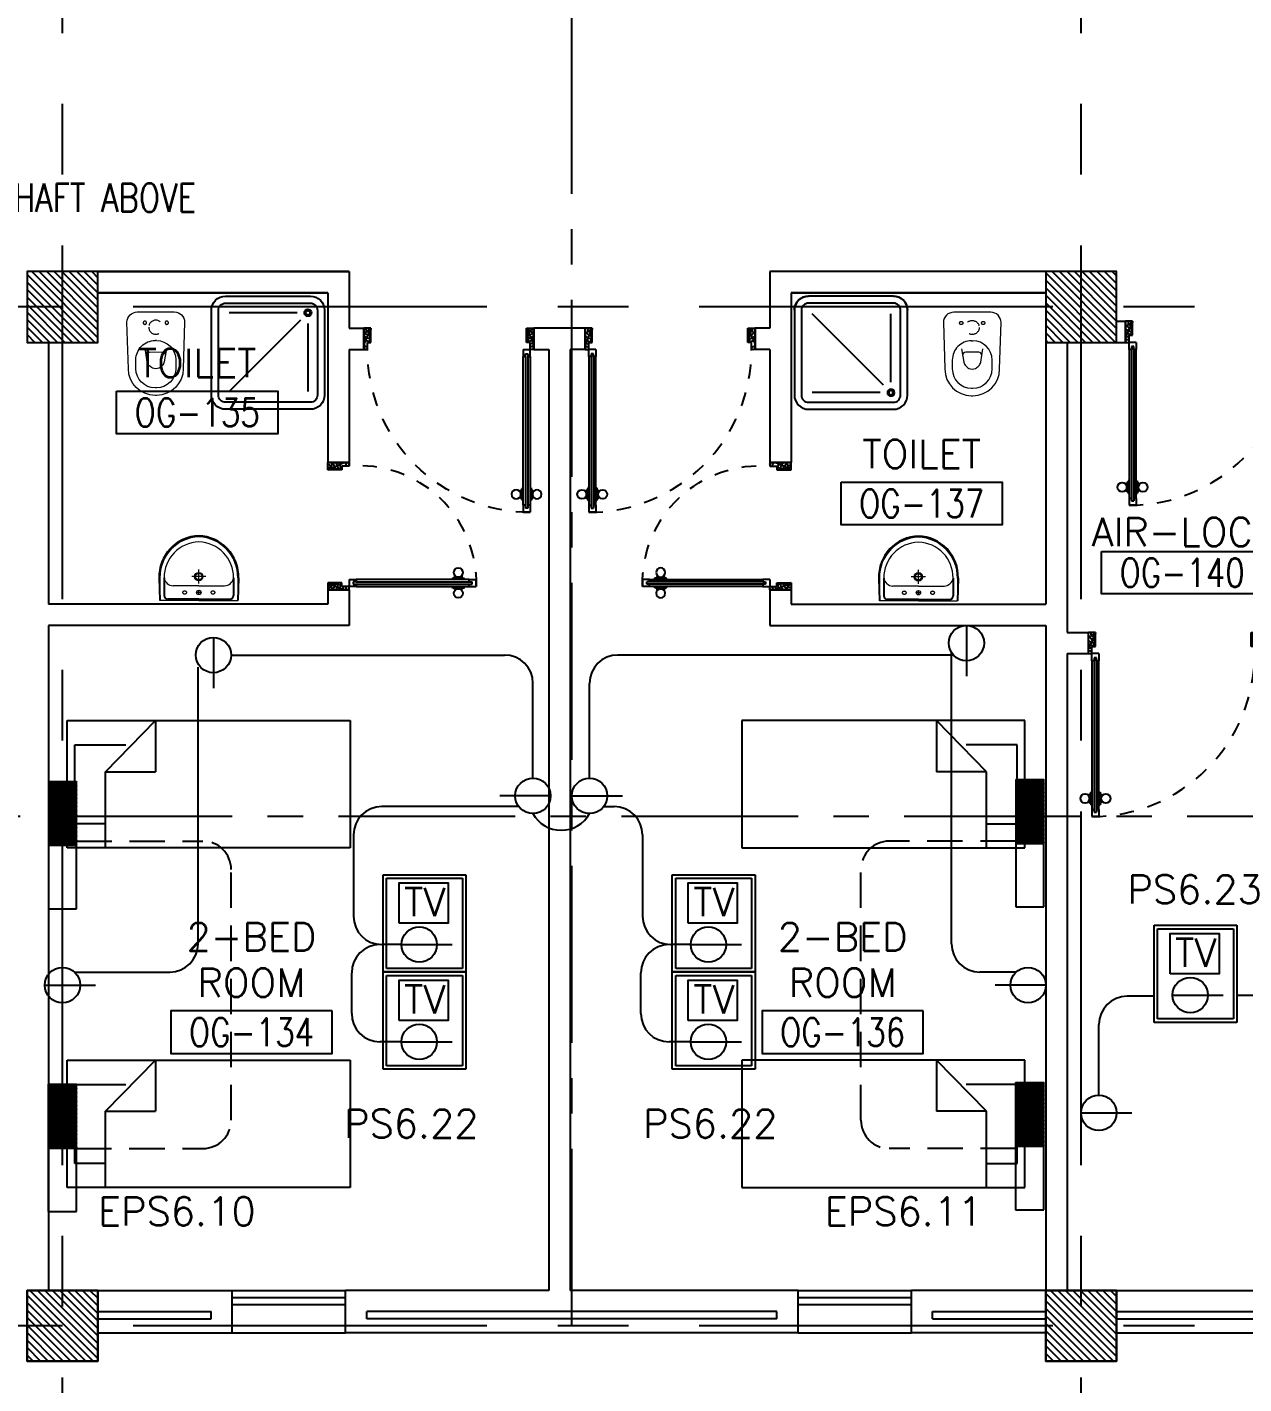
# Model space of a CAD drawing. Extents: x 0 to 93, y -1.5 to 78.
# Drawn here: x 57.02 to 65.62, y 4.99 to 14.58 of the extents above; entities that cross this region are included whole.
import ezdxf
from ezdxf.enums import TextEntityAlignment as Align

# ---------------------------------------------------------------- set-up
doc = ezdxf.new("R2010")
doc.units = 0
doc.header["$MEASUREMENT"] = 0
doc.header["$PDMODE"] = 34
for name, pattern in [('CENTER', [2, 1.25, -0.25, 0.25, -0.25]), ('CENTERX2', [4, 2.5, -0.5, 0.5, -0.5]), ('DASHED', [0.75, 0.5, -0.25]), ('HIDDEN', [0.375, 0.25, -0.125]), ('HIDDEN2', [0.1875, 0.125, -0.0625])]:
    doc.linetypes.add(name, pattern=pattern)
doc.layers.get('0').update_dxf_attribs({"color": 11, "linetype": 'CONTINUOUS'})
doc.layers.get('DEFPOINTS').update_dxf_attribs({"color": 11, "linetype": 'CONTINUOUS'})
for name, color, linetype in [('AX-DIM', 11, 'CONTINUOUS'), ('AXES', 11, 'CENTERX2'), ('AXES1', 11, 'CENTER'), ('COL', 11, 'CONTINUOUS'), ('DOOR', 11, 'CONTINUOUS'), ('E-CLINE', 4, 'CONTINUOUS'), ('E-HLINE', 4, 'HIDDEN'), ('E-SOCKETS', 4, 'CONTINUOUS'), ('E-TEXT', 4, 'CONTINUOUS'), ('FIX', 11, 'CONTINUOUS'), ('FUR', 11, 'CONTINUOUS'), ('HAT', 11, 'CONTINUOUS'), ('INSUL', 11, 'CONTINUOUS'), ('RM-BOX', 11, 'CONTINUOUS'), ('RM-NAME', 11, 'CONTINUOUS'), ('RM-NO', 11, 'CONTINUOUS'), ('SHAFT', 11, 'CONTINUOUS'), ('WALL', 11, 'CONTINUOUS'), ('WIN', 11, 'CONTINUOUS')]:
    doc.layers.add(name, color=color, linetype=linetype)
doc.styles.add('ROMANS', font='ROMANS.shx', dxfattribs={"width": 0.6})
doc.dimstyles.new('DIM-OUT', dxfattribs={"dimscale": 0, "dimtxt": 0.24, "dimasz": 0.08, "dimexe": 0.02, "dimexo": 0.02, "dimgap": 0.05, "dimtad": 1, "dimdec": 0, "dimlfac": 1000, "dimzin": 0, "dimdsep": 46, "dimtxsty": 'ROMANS', "dimblk1": 'ARCHTICK', "dimblk2": 'ARCHTICK', "dimsah": 1, "dimcen": 0.01, "dimdle": 0.08, "dimclrd": 7, "dimclre": 7, "dimclrt": 2, "dimadec": 0, "dimazin": 0, "dimtp": 2, "dimtm": 2, "dimtfac": 0.114286, "dimtdec": 0, "dimtix": 1, "dimtmove": 2, "dimatfit": 3, "dimldrblk": 'ARCHTICK', "dimfxl": 0, "dimtolj": 1, "dimtzin": 0, "dimarcsym": 0})

# ---------------------------------------------------------------- blocks, each defined once
blk = doc.blocks.new('_ARCHTICK')
at = {"color": 0, "linetype": 'ByBlock', "const_width": 0.15}
blk.add_lwpolyline([(-0.5, -0.5), (0.5, 0.5)], dxfattribs=at)
blk = doc.blocks.new('*D193')
at = {"layer": 'AX-DIM', "color": 7, "lineweight": -2}
for p, q in [((91.5717, 5.23), (91.5717, -0.155)), ((90.8917, 5.15), (91.5917, 5.15)), ((48.9467, -0.075), (91.5917, -0.075))]:
    blk.add_line(p, q, dxfattribs=at)
at = {"layer": 'DEFPOINTS', "color": 0}
for p in [(90.8717, 5.15), (48.9267, -0.075), (91.5717, -0.075)]:
    blk.add_point(p, dxfattribs=at)
at = {"layer": 'AX-DIM', "color": 7, "lineweight": -2, "xscale": 0.08, "yscale": 0.08, "zscale": 0.08}
for p, rotation in [((91.5717, 5.15), 90), ((91.5717, -0.075), 270)]:
    blk.add_blockref('_ARCHTICK', p, dxfattribs=dict(at, rotation=rotation))
at = {"layer": 'AX-DIM', "color": 2, "insert": (91.4017, 2.5375), "char_height": 0.24, "attachment_point": 5, "rotation": 90, "style": 'ROMANS'}
blk.add_mtext('\\A1;5225', dxfattribs=at)
blk = doc.blocks.new('SHR1')
at = {"layer": 'FIX'}
for p, q in [((-195.7, 195.7), (-700, 700)), ((-142.7, 217.7), (-142.7, 700)), ((-217.7, 142.7), (-700, 142.7))]:
    blk.add_line(p, q, dxfattribs=at)
for points in [[(-825, 125), (-825, 725, -0.414214), (-725, 825), (-125, 825, -0.414214), (-25, 725), (-25, 125, -0.414214), (-125, 25), (-725, 25, -0.414214)], [(-775, 125), (-775, 725, -0.414214), (-725, 775), (-125, 775, -0.414214), (-75, 725), (-75, 125, -0.414214), (-125, 75), (-725, 75, -0.414214)]]:
    blk.add_lwpolyline(points, format="xyb", close=True, dxfattribs=at)
for radius in [25, 15]:
    blk.add_circle((-142.7, 142.7), radius, dxfattribs=at)
blk = doc.blocks.new('WC1')
at = {"layer": 'FIX', "lineweight": 20}
for p, q in [((-210, 203.8), (-538, 193.8)), ((-475, 140.8), (-538, 140.8)), ((-137, 0), (-137, 130.8)), ((-727, 4.8), (-727, -4.8)), ((-674, 4.8), (-674, -4.8)), ((-533.7, 24.2), (-539.5, 0)), ((-539.5, 0), (-533.7, -24.2)), ((-394.8, 75.7), (-490.4, 60.1)), ((-339, 4.8), (-339, -4.8)), ((-137, -130.8), (-137, 0)), ((-490.4, -60.1), (-394.8, -75.7)), ((-538, -140.8), (-475, -140.8)), ((-538, -193.8), (-210, -203.8)), ((-213.2, -203.8), (-210, -203.8))]:
    blk.add_line(p, q, dxfattribs=at)
at = {"layer": 'FIX', "linetype": 'Continuous', "lineweight": 20}
blk.add_line((-420.1, -47.3), (-420.4, 44.6), dxfattribs=at)
at = {"layer": 'FIX', "linetype": 'HIDDEN2', "lineweight": 20, "ltscale": 0.3}
blk.add_circle((-245, 0), 49.8, dxfattribs=at)
at = {"layer": 'FIX', "linetype": 'HIDDEN', "lineweight": 20, "ltscale": 0.05}
for centre in [(-213.2, 77.5), (-213.2, -77.5)]:
    blk.add_circle(centre, 11.6, dxfattribs=at)
at = {"layer": 'FIX', "lineweight": 20}
for centre, radius, start, end in [((-538, 4.8), 189, 90, 180), ((-210, 130.8), 73, 360, 90), ((-538, 4.8), 136, 90, 180), ((-475, 4.8), 136, 360, 90), ((-473, -6.9), 68.2, 128.92417, 152.84682), ((-464.4, -17.6), 82, 108.49595, 128.92417), ((-538, -4.8), 189, 180, 270), ((-538, -4.8), 136, 180, 270), ((-473, 6.9), 68.2, 207.15318, 231.07583), ((-464.4, 17.6), 82, 231.07583, 251.50405), ((-475, -4.8), 136, 270, 0), ((-210, -130.8), 73, 270, 0)]:
    blk.add_arc(centre, radius, start, end, dxfattribs=at)
at = {"layer": 'FIX', "linetype": 'Continuous', "lineweight": 20}
for centre, start, end in [((-442.7, 45.5), 357.66621, 91.61215), ((-442.4, -45.6), 268.38785, 2.33379)]:
    blk.add_arc(centre, 22.3, start, end, dxfattribs=at)
blk = doc.blocks.new('LAV1')
at = {"layer": 'FIX', "linetype": 'ByBlock', "ltscale": 0.3}
for p, q in [((-280, 210), (-275, 50)), ((-245, 210), (-245, 85)), ((245, 210), (245, 85)), ((280, 210), (275, 50)), ((0, 60), (-220.2, 60)), ((0, 60), (220.2, 60))]:
    blk.add_line(p, q, dxfattribs=at)
at = {"layer": 'FIX', "linetype": 'Continuous', "lineweight": 20}
for p, q in [((-275, 210), (-275, 50)), ((275, 210), (275, 50)), ((0, 155), (-181.4, 155)), ((0, 155), (181.4, 155)), ((0, 50), (-275, 50)), ((0, 50), (-252.5, 50)), ((0, 50), (275, 50)), ((0, 50), (252.5, 50))]:
    blk.add_line(p, q, dxfattribs=at)
at = {"layer": 'FIX', "linetype": 'DASHED', "lineweight": 20, "ltscale": 0.05}
for p, q in [((49.5, 220), (-50.5, 220)), ((-0.5, 170), (-0.5, 270)), ((-0.5, 170), (-0.5, 270))]:
    blk.add_line(p, q, dxfattribs=at)
at = {"layer": 'FIX', "lineweight": 20}
for p, q in [((15.6, 107.5), (-15.5, 107.5)), ((0, 92), (0, 123))]:
    blk.add_line(p, q, dxfattribs=at)
for centre, radius in [((-0.5, 220), 29.5), ((-0.5, 220), 22.5), ((0, 107.5), 15.5)]:
    blk.add_circle(centre, radius, dxfattribs=at)
at = {"layer": 'FIX', "linetype": 'HIDDEN', "lineweight": 20, "ltscale": 0.05}
for centre in [(-100, 107.5), (100, 107.5)]:
    blk.add_circle(centre, 12.4, dxfattribs=at)
at = {"layer": 'FIX', "linetype": 'ByBlock', "ltscale": 0.3}
for centre, radius, start, end in [((6.9, 220), 287, 91.37765, 182.00641), ((-6.9, 220), 287, 357.99359, 88.62235), ((-220.1, 84.9), 24.9, 179.70214, 269.94861), ((220.1, 84.9), 24.9, 270.05139, 0.29786)]:
    blk.add_arc(centre, radius, start, end, dxfattribs=at)
at = {"layer": 'FIX', "linetype": 'Continuous', "lineweight": 20}
for centre, radius, start, end in [((8.4, 216.7), 283.4, 91.6988, 181.35097), ((-8.4, 216.7), 283.4, 358.64903, 88.3012), ((7.6, 212.5), 252.7, 91.73281, 180.48842), ((-7.6, 212.5), 252.7, 359.51158, 88.26719), ((-179.2, 221.8), 66.9, 190.20056, 268.07863), ((179.2, 221.8), 66.9, 271.92137, 349.79944)]:
    blk.add_arc(centre, radius, start, end, dxfattribs=at)
blk = doc.blocks.new('RM1')
at = {"layer": 'RM-BOX'}
blk.add_lwpolyline([(569.9, -200), (-569.9, -200), (-569.9, -500), (569.9, -500)], close=True, dxfattribs=at)
at = {"layer": 'RM-NAME', "style": 'ROMANS'}
for tag, p in [('ROOMNAME1', (0, 323.8)), ('ROOMNAME2', (0, 0))]:
    blk.add_attdef(tag, text='', height=200, dxfattribs=at).set_placement(p, align=Align.MIDDLE)
at = {"layer": 'RM-NO', "style": 'ROMANS', "width": 0.8}
blk.add_attdef('ROOMNO', text='', height=200, dxfattribs=at).set_placement((0, -350), align=Align.MIDDLE)
blk = doc.blocks.new('DOOR100')
at = {"layer": 'DOOR', "color": 0, "linetype": 'ByBlock'}
for p, q in [((-76.1, 1251.1), (-76.1, 1301.1)), ((-76.1, 1301.1), (-26.1, 1301.1)), ((-26.1, 1301.1), (-76.1, 1301.1)), ((-59.1, 1251.1), (-76.1, 1251.1)), ((-59.1, 1251.1), (-59.1, 1271.1)), ((-43.1, 1271.1), (-59.1, 1271.1)), ((-43.1, 1251.1), (-43.1, 1271.1)), ((-26.1, 1251.1), (-43.1, 1251.1)), ((-26.1, 1251.1), (-26.1, 1301.1)), ((-92.3, 1206.1), (-92.3, 1141.3)), ((-83.3, 1206.1), (-92.3, 1206.1)), ((-83.3, 1128.7), (-83.3, 1218.7)), ((-76.1, 1218.7), (-83.3, 1218.7)), ((-83.3, 1206.1), (-83.3, 1141.3)), ((-26.1, 1218.7), (-18.9, 1218.7)), ((-18.9, 1128.7), (-18.9, 1218.7)), ((-18.9, 1206.1), (-18.9, 1141.3)), ((-18.9, 1206.1), (-9.9, 1206.1)), ((-9.9, 1206.1), (-9.9, 1141.3)), ((-83.3, 1141.3), (-92.3, 1141.3)), ((-76.1, 1128.7), (-83.3, 1128.7)), ((-26.1, 1128.7), (-18.9, 1128.7)), ((-18.9, 1141.3), (-9.9, 1141.3)), ((-76.1, 200), (-59.1, 200)), ((-76.1, 150), (-76.1, 200)), ((-59.1, 200), (-59.1, 180)), ((-43.1, 200), (-26.1, 200)), ((-43.1, 180), (-43.1, 200)), ((-26.1, 200), (-26.1, 150)), ((-1201.1, 0), (-1201.1, 150)), ((-1201.1, 150), (-1176.1, 150)), ((-1201.1, 150), (-1201.1, 0)), ((-1176.1, 150), (-1176.1, 100)), ((-1176.1, 100), (-1151.1, 100)), ((-1151.1, 100), (-1151.1, 0)), ((-76.1, 150), (-26.1, 150)), ((-59.1, 180), (-43.1, 180)), ((-51.1, 100), (-51.1, 0)), ((-26.1, 100), (-51.1, 100)), ((-1.1, 150), (-26.1, 150)), ((-26.1, 150), (-26.1, 100)), ((-1.1, 150), (-1.1, 0)), ((-1151.1, 0), (-1201.1, 0)), ((-51.1, 0), (-1.1, 0))]:
    blk.add_line(p, q, dxfattribs=at)
at = {"layer": 'DOOR', "linetype": 'ByBlock'}
for p, q in [((-76.1, 1251.1), (-76.1, 200)), ((-59.1, 200), (-59.1, 1251.1)), ((-43.1, 200), (-43.1, 1251.1)), ((-26.1, 200), (-26.1, 1251.1))]:
    blk.add_line(p, q, dxfattribs=at)
at = {"layer": 'DOOR', "color": 9, "linetype": 'ByBlock'}
for p, q in [((-1151.1, 0), (-1201.1, 113.7)), ((-1151.1, 0), (-1164.4, 100)), ((-51.1, 0), (-1.1, 113.7)), ((-51.1, 0), (-37.7, 100)), ((-1151.1, 0), (-1201.1, 40.1)), ((-51.1, 0), (-1.1, 40.1))]:
    blk.add_line(p, q, dxfattribs=at)
at = {"layer": 'DOOR', "color": 0, "linetype": 'ByBlock'}
for centre in [(-124.6, 1173.7), (22.5, 1173.7)]:
    blk.add_circle(centre, 32.4, dxfattribs=at)
at = {"layer": 'DOOR', "linetype": 'HIDDEN', "ltscale": 0.5}
blk.add_arc((-26.8, 151.9), 1149.2, 89.96096, 180.09315, dxfattribs=at)
at = {"layer": 'DOOR', "color": 9, "linetype": 'ByBlock'}
for centre, radius, start, end in [((-1151.1, 0), 154.4, 103.71423, 108.89471), ((-1151.1, 0), 134.4, 100.71998, 111.84015), ((-51.1, 0), 134.4, 68.15985, 79.28002), ((-51.1, 0), 114.4, 64.08384, 77.37743), ((-51.1, 0), 154.4, 71.10529, 76.28577), ((-1151.1, 0), 94.4, 90, 121.98181), ((-1151.1, 0), 74.4, 90, 132.22357), ((-1151.1, 0), 54.4, 90, 156.79262), ((-1151.1, 0), 34.4, 90, 180), ((-1151.1, 0), 14.4, 90, 180), ((-51.1, 0), 94.4, 58.01819, 90), ((-51.1, 0), 74.4, 47.77643, 90), ((-51.1, 0), 54.4, 23.20738, 90), ((-51.1, 0), 34.4, 0, 90), ((-51.1, 0), 14.4, 0, 90)]:
    blk.add_arc(centre, radius, start, end, dxfattribs=at)
blk = doc.blocks.new('DOOR90')
at = {"layer": 'DOOR', "linetype": 'ByBlock'}
for p, q in [((0, 0), (-150, 0)), ((-200, -25), (-1000, -25)), ((-200, -42), (-1000, -42)), ((-200, -58), (-1000, -58)), ((-1000, -75), (-200, -75))]:
    blk.add_line(p, q, dxfattribs=at)
at = {"layer": 'DOOR', "color": 0, "linetype": 'ByBlock'}
for p, q in [((-150, 0), (-150, -25)), ((-150, 0), (0, 0)), ((0, -50), (0, 0)), ((-1050, -25), (-1050, -75)), ((-1050, -75), (-1050, -25)), ((-1000, -25), (-1050, -25)), ((-1000, -75), (-1050, -75)), ((-1020, -42), (-1020, -58)), ((-1000, -42), (-1020, -42)), ((-1000, -58), (-1020, -58)), ((-1000, -25), (-1000, -42)), ((-1000, -58), (-1000, -75)), ((-967.6, -25), (-967.6, -17.8)), ((-877.6, -17.8), (-967.6, -17.8)), ((-967.6, -75), (-967.6, -82.2)), ((-877.6, -82.2), (-967.6, -82.2)), ((-955, -17.8), (-955, -8.8)), ((-955, -8.8), (-890.2, -8.8)), ((-955, -17.8), (-890.2, -17.8)), ((-955, -82.2), (-955, -91.2)), ((-955, -82.2), (-890.2, -82.2)), ((-955, -91.2), (-890.2, -91.2)), ((-890.2, -17.8), (-890.2, -8.8)), ((-890.2, -82.2), (-890.2, -91.2)), ((-877.6, -25), (-877.6, -17.8)), ((-877.6, -75), (-877.6, -82.2)), ((-200, -42), (-200, -25)), ((-200, -25), (-150, -25)), ((-180, -42), (-200, -42)), ((-200, -75), (-200, -58)), ((-200, -58), (-180, -58)), ((-150, -75), (-200, -75)), ((-180, -58), (-180, -42)), ((-150, -75), (-150, -25)), ((-150, -25), (-100, -25)), ((-100, -25), (-100, -50)), ((-100, -50), (0, -50)), ((-100, -850), (0, -850)), ((-100, -875), (-100, -850)), ((0, -850), (0, -900)), ((-150, -900), (-150, -875)), ((-150, -875), (-100, -875)), ((0, -900), (-150, -900)), ((-150, -900), (0, -900))]:
    blk.add_line(p, q, dxfattribs=at)
at = {"layer": 'DOOR', "color": 9, "linetype": 'ByBlock'}
for p, q in [((0, -50), (-113.7, 0)), ((0, -50), (-40.1, 0)), ((0, -50), (-100, -36.6)), ((0, -850), (-113.7, -900)), ((0, -850), (-100, -863.4)), ((0, -850), (-40.1, -900))]:
    blk.add_line(p, q, dxfattribs=at)
at = {"layer": 'DOOR', "color": 0, "linetype": 'ByBlock'}
for centre in [(-922.6, 23.5), (-922.6, -123.5)]:
    blk.add_circle(centre, 32.4, dxfattribs=at)
at = {"layer": 'DOOR', "color": 9, "linetype": 'ByBlock'}
for centre, radius, start, end in [((0, -50), 74.4, 137.77643, 180), ((0, -50), 54.4, 113.20738, 180), ((0, -50), 154.4, 161.10529, 166.28577), ((0, -50), 134.4, 158.15985, 169.28002), ((0, -50), 114.4, 154.08384, 167.37743), ((0, -50), 94.4, 148.01819, 180), ((0, -50), 34.4, 90, 180), ((0, -50), 14.4, 90, 180), ((0, -850), 94.4, 180, 211.98181), ((0, -850), 74.4, 180, 222.22357), ((0, -850), 54.4, 180, 246.79262), ((0, -850), 34.4, 180, 270), ((0, -850), 14.4, 180, 270), ((0, -850), 154.4, 193.71423, 198.89471), ((0, -850), 134.4, 190.71998, 201.84015)]:
    blk.add_arc(centre, radius, start, end, dxfattribs=at)
at = {"layer": 'DOOR', "linetype": 'HIDDEN', "ltscale": 0.5}
blk.add_arc((-222.2, -50), 828.2, 178.27012, 275.00304, dxfattribs=at)
blk = doc.blocks.new('AH20A')
at = {"layer": 'FUR'}
for p, q in [((0, 0.5), (0, -0.5)), ((1, 0.5), (0, 0.5)), ((0.1358, 0.5), (0.1358, -0.0987)), ((1, -0.5), (1, 0.5)), ((0.1358, 0.3112), (0.0277, 0.3112)), ((0.0277, 0.3112), (0.0277, -0.3087)), ((0.1358, -0.0987), (0.3125, -0.5)), ((0.1358, -0.0987), (0.3125, -0.0987)), ((0.3125, -0.5), (0.3125, -0.0987)), ((0.0277, -0.3087), (0.2076, -0.3087)), ((0, -0.5), (1, -0.5))]:
    blk.add_line(p, q, dxfattribs=at)
blk = doc.blocks.new('*X89')
at = {"color": 0}
for p, q in [((227928.6, 169910.4), (228407.8, 170389.7)), ((227928.6, 169963.5), (228354.8, 170389.7)), ((227928.6, 170016.5), (228301.8, 170389.7)), ((227928.6, 170069.5), (228248.7, 170389.7)), ((227928.6, 170122.6), (228195.7, 170389.7)), ((227928.6, 170175.6), (228142.7, 170389.7)), ((227928.6, 170228.6), (228089.6, 170389.7)), ((227928.6, 170281.7), (228036.6, 170389.7)), ((227928.6, 170334.7), (227983.6, 170389.7)), ((227960.9, 169889.7), (228428.6, 170357.4)), ((228013.9, 169889.7), (228428.6, 170304.4)), ((228066.9, 169889.7), (228428.6, 170251.3)), ((228120, 169889.7), (228428.6, 170198.3)), ((228173, 169889.7), (228428.6, 170145.3)), ((228226, 169889.7), (228428.6, 170092.2)), ((228279.1, 169889.7), (228428.6, 170039.2)), ((228332.1, 169889.7), (228428.6, 169986.2)), ((228385.1, 169889.7), (228428.6, 169933.1))]:
    blk.add_line(p, q, dxfattribs=at)
blk = doc.blocks.new('COL50')
at = {"layer": 'COL'}
blk.add_lwpolyline([(-250, 250), (-250, -250), (250, -250), (250, 250)], close=True, dxfattribs=at)
blk = doc.blocks.new('*X90')
at = {"color": 0}
for p, q in [((235128.6, 169898), (235620.3, 170389.7)), ((235128.6, 169951), (235567.3, 170389.7)), ((235128.6, 170004), (235514.3, 170389.7)), ((235128.6, 170057.1), (235461.2, 170389.7)), ((235128.6, 170110.1), (235408.2, 170389.7)), ((235128.6, 170163.1), (235355.2, 170389.7)), ((235128.6, 170216.2), (235302.1, 170389.7)), ((235128.6, 170269.2), (235249.1, 170389.7)), ((235128.6, 170322.2), (235196.1, 170389.7)), ((235128.6, 170375.3), (235143, 170389.7)), ((235173.4, 169889.7), (235628.6, 170344.9)), ((235226.4, 169889.7), (235628.6, 170291.9)), ((235279.4, 169889.7), (235628.6, 170238.9)), ((235332.5, 169889.7), (235628.6, 170185.8)), ((235385.5, 169889.7), (235628.6, 170132.8)), ((235438.5, 169889.7), (235628.6, 170079.8)), ((235491.6, 169889.7), (235628.6, 170026.7)), ((235544.6, 169889.7), (235628.6, 169973.7)), ((235597.6, 169889.7), (235628.6, 169920.7))]:
    blk.add_line(p, q, dxfattribs=at)
blk = doc.blocks.new('*X87')
at = {"color": 0}
for p, q in [((235128.6, 177110.4), (235607.8, 177589.7)), ((235128.6, 177163.5), (235554.8, 177589.7)), ((235128.6, 177216.5), (235501.8, 177589.7)), ((235128.6, 177269.5), (235448.7, 177589.7)), ((235128.6, 177322.6), (235395.7, 177589.7)), ((235128.6, 177375.6), (235342.7, 177589.7)), ((235128.6, 177428.6), (235289.6, 177589.7)), ((235128.6, 177481.7), (235236.6, 177589.7)), ((235128.6, 177534.7), (235183.6, 177589.7)), ((235160.9, 177089.7), (235628.6, 177557.4)), ((235213.9, 177089.7), (235628.6, 177504.4)), ((235266.9, 177089.7), (235628.6, 177451.3)), ((235320, 177089.7), (235628.6, 177398.3)), ((235373, 177089.7), (235628.6, 177345.3)), ((235426, 177089.7), (235628.6, 177292.2)), ((235479.1, 177089.7), (235628.6, 177239.2)), ((235532.1, 177089.7), (235628.6, 177186.2)), ((235585.1, 177089.7), (235628.6, 177133.1))]:
    blk.add_line(p, q, dxfattribs=at)
blk = doc.blocks.new('*X88')
at = {"color": 0}
for p, q in [((227928.6, 177122.9), (228395.4, 177589.7)), ((227928.6, 177176), (228342.3, 177589.7)), ((227928.6, 177229), (228289.3, 177589.7)), ((227928.6, 177282), (228236.3, 177589.7)), ((227928.6, 177335.1), (228183.2, 177589.7)), ((227928.6, 177388.1), (228130.2, 177589.7)), ((227928.6, 177441.1), (228077.2, 177589.7)), ((227928.6, 177494.2), (228024.1, 177589.7)), ((227928.6, 177547.2), (227971.1, 177589.7)), ((227948.4, 177089.7), (228428.6, 177569.9)), ((228001.4, 177089.7), (228428.6, 177516.9)), ((228054.5, 177089.7), (228428.6, 177463.8)), ((228107.5, 177089.7), (228428.6, 177410.8)), ((228160.5, 177089.7), (228428.6, 177357.8)), ((228213.6, 177089.7), (228428.6, 177304.7)), ((228266.6, 177089.7), (228428.6, 177251.7)), ((228319.6, 177089.7), (228428.6, 177198.7)), ((228372.7, 177089.7), (228428.6, 177145.6))]:
    blk.add_line(p, q, dxfattribs=at)
blk = doc.blocks.new('BHU')
at = {"color": 8}
for p, q in [((0, -310.7), (145.4, 1.1)), ((0, -340.2), (159.2, 1.1)), ((0, -369.8), (173, 1.1)), ((0, -399.4), (186.8, 1.1)), ((0, -281.1), (131.6, 1.1)), ((0, -251.5), (117.8, 1.1)), ((0, -14.9), (7.5, 1.1)), ((0, -44.5), (21.3, 1.1)), ((0, -74), (35.1, 1.1)), ((0, -103.6), (48.8, 1.1)), ((0, -133.2), (62.6, 1.1)), ((0, -162.8), (76.4, 1.1)), ((0, -192.3), (90.2, 1.1)), ((0, -221.9), (104, 1.1)), ((0, -429), (199.4, -1.4)), ((4, -450), (199.4, -31)), ((17.8, -450), (199.4, -60.6)), ((31.6, -450), (199.4, -90.2)), ((45.4, -450), (199.4, -119.8)), ((59.2, -450), (199.4, -149.3)), ((72.9, -450), (199.4, -178.9)), ((86.7, -450), (199.4, -208.5)), ((100.5, -450), (199.4, -238.1)), ((114.3, -450), (199.4, -267.6)), ((128.1, -450), (199.4, -297.2)), ((141.9, -450), (199.4, -326.8)), ((155.7, -450), (199.4, -356.4)), ((169.5, -450), (199.4, -386)), ((183.3, -450), (199.4, -415.5)), ((197.1, -450), (199.4, -445.1))]:
    blk.add_line(p, q, dxfattribs=at)
at = {"layer": 'E-SOCKETS'}
for p, q in [((0, 450), (199.4, 450)), ((0, -450), (0, 450)), ((199.4, 450), (199.4, -450))]:
    blk.add_line(p, q, dxfattribs=at)
at = {"layer": 'E-SOCKETS', "color": 4}
for p, q in [((0, 1.1), (199.4, 1.1)), ((0, -450), (199.4, -450))]:
    blk.add_line(p, q, dxfattribs=at)

msp = doc.modelspace()

# ---------------------------------------------------------------- linework, layer by layer
at = {"layer": 'AXES'}
for p, q in [((57.2717, -1.4643), (57.2717, 77.3484)), ((64.4717, -1.4643), (64.4717, 77.3484)), ((92.2717, 12.6), (24.2317, 12.6)), ((92.2717, 5.4), (24.2317, 5.4))]:
    msp.add_line(p, q, dxfattribs=at)
at = {"layer": 'AXES1'}
for p, q in [((60.8717, 5.4), (60.8717, 64.22)), ((82.4717, 9), (21.8317, 9))]:
    msp.add_line(p, q, dxfattribs=at)
at = {"layer": 'COL'}
for points in [[(57.5217, 5.65), (57.5217, 5.15), (57.0217, 5.15), (57.0217, 5.65)], [(64.7217, 5.65), (64.7217, 5.15), (64.2217, 5.15), (64.2217, 5.65)]]:
    msp.add_lwpolyline(points, close=True, dxfattribs=at)
at = {"layer": 'E-CLINE', "color": 4, "linetype": 'ByBlock'}
for p, q in [((58.4634, 10.1403), (60.3967, 10.1403)), ((63.5683, 10.1403), (61.1967, 10.1403)), ((63.5551, 8.1001), (63.5551, 10.1574)), ((58.2299, 8.1001), (58.2299, 10.0554)), ((60.5967, 9.2701), (60.5967, 9.9403)), ((60.9967, 9.2701), (60.9967, 9.9403)), ((60.4971, 9.0695), (59.5281, 9.0695)), ((61.0962, 9.0695), (61.1716, 9.0695)), ((59.3281, 8.8695), (59.3281, 8.2941)), ((61.3716, 8.8695), (61.3716, 8.2941)), ((59.6683, 8.0941), (59.5281, 8.0941)), ((61.7117, 8.0941), (61.5716, 8.0941)), ((57.3554, 7.9001), (58.0299, 7.9001)), ((59.3156, 7.6067), (59.3156, 7.8941)), ((61.3591, 7.6067), (61.3591, 7.8941)), ((64.0127, 7.9001), (63.7551, 7.9001)), ((59.6683, 7.4067), (59.5156, 7.4067)), ((61.7117, 7.4067), (61.5591, 7.4067))]:
    msp.add_line(p, q, dxfattribs=at)
at = {"layer": 'E-CLINE', "linetype": 'Continuous'}
for p, q in [((64.9871, 7.729), (64.7967, 7.729)), ((65.573, 7.7368), (66.0435, 7.7368)), ((64.5967, 7.0296), (64.5967, 7.529))]:
    msp.add_line(p, q, dxfattribs=at)
at = {"layer": 'E-CLINE', "color": 4, "linetype": 'ByBlock'}
for centre, radius, start, end in [((60.3967, 9.9403), 0.2, 0, 90), ((61.1967, 9.9403), 0.2, 90, 180), ((59.5281, 8.8695), 0.2, 90, 180), ((60.7967, 9.1301), 0.2283, 208.81151, 331.18849), ((61.1716, 8.8695), 0.2, 0, 90), ((59.5281, 8.2941), 0.2, 180, 270), ((61.5716, 8.2941), 0.2, 180, 270), ((58.0299, 8.1001), 0.2, 270, 0), ((59.5156, 7.8941), 0.2, 90, 180), ((61.5591, 7.8941), 0.2, 90, 180), ((63.7551, 8.1001), 0.2, 180, 270), ((59.5156, 7.6067), 0.2, 180, 270), ((61.5591, 7.6067), 0.2, 180, 270)]:
    msp.add_arc(centre, radius, start, end, dxfattribs=at)
at = {"layer": 'E-CLINE', "linetype": 'Continuous'}
msp.add_arc((64.7967, 7.529), 0.2, 90, 180, dxfattribs=at)
at = {"layer": 'E-HLINE', "color": 4}
for p, q in [((57.3696, 8.8251), (58.2637, 8.8251)), ((64.0092, 8.8251), (63.1151, 8.8251)), ((58.4637, 6.8529), (58.4637, 8.6251)), ((62.9151, 6.8529), (62.9151, 8.6251)), ((57.369, 6.6529), (58.2637, 6.6529)), ((64.0099, 6.6529), (63.1151, 6.6529))]:
    msp.add_line(p, q, dxfattribs=at)
for centre, start, end in [((58.2637, 8.6251), 0, 90), ((63.1151, 8.6251), 90, 180), ((58.2637, 6.8529), 270, 0), ((63.1151, 6.8529), 180, 270)]:
    msp.add_arc(centre, 0.2, start, end, dxfattribs=at)
at = {"layer": 'E-SOCKETS'}
for p, q in [((58.3384, 10.2653), (58.3384, 9.907)), ((63.6603, 10.35), (63.6603, 9.9917)), ((60.7217, 9.1451), (60.3633, 9.1451)), ((60.8717, 9.1451), (61.23, 9.1451)), ((59.5375, 7.9005), (59.5375, 8.5878)), ((59.5375, 8.5878), (60.1235, 8.5878)), ((60.1235, 8.5878), (60.1235, 7.9005)), ((61.5809, 7.9005), (61.5809, 8.5878)), ((61.5809, 8.5878), (62.1669, 8.5878)), ((62.1669, 8.5878), (62.1669, 7.9005)), ((64.9871, 8.2308), (65.573, 8.2308)), ((64.9871, 7.5434), (64.9871, 8.2308)), ((65.573, 8.2308), (65.573, 7.5434)), ((59.6683, 8.0941), (60.0266, 8.0941)), ((61.7117, 8.0941), (62.07, 8.0941)), ((59.5375, 7.9005), (60.1235, 7.9005)), ((60.1235, 7.9005), (59.5375, 7.9005)), ((59.5375, 7.2131), (59.5375, 7.9005)), ((60.1235, 7.9005), (60.1235, 7.2131)), ((61.5809, 7.9005), (62.1669, 7.9005)), ((62.1669, 7.9005), (61.5809, 7.9005)), ((61.5809, 7.2131), (61.5809, 7.9005)), ((62.1669, 7.9005), (62.1669, 7.2131)), ((57.1464, 7.8075), (57.5048, 7.8075)), ((64.2217, 7.8075), (63.8633, 7.8075)), ((65.1179, 7.737), (65.4762, 7.737)), ((65.573, 7.5434), (64.9871, 7.5434)), ((59.6683, 7.4067), (60.0266, 7.4067)), ((61.7117, 7.4067), (62.07, 7.4067)), ((60.1235, 7.2131), (59.5375, 7.2131)), ((62.1669, 7.2131), (61.5809, 7.2131)), ((64.4717, 6.9046), (64.83, 6.9046))]:
    msp.add_line(p, q, dxfattribs=at)
at = {"layer": 'E-SOCKETS', "color": 8}
for p, q in [((59.5625, 7.9255), (59.5625, 8.5628)), ((59.5625, 8.5628), (60.0985, 8.5628)), ((60.0985, 8.5628), (60.0985, 7.9255)), ((61.6059, 7.9255), (61.6059, 8.5628)), ((61.6059, 8.5628), (62.1419, 8.5628)), ((62.1419, 8.5628), (62.1419, 7.9255)), ((65.0121, 8.2058), (65.548, 8.2058)), ((65.0121, 7.5684), (65.0121, 8.2058)), ((65.548, 8.2058), (65.548, 7.5684)), ((60.0985, 7.9255), (59.5625, 7.9255)), ((59.5625, 7.8755), (60.0985, 7.8755)), ((59.5625, 7.2381), (59.5625, 7.8755)), ((60.0985, 7.8755), (60.0985, 7.2381)), ((62.1419, 7.9255), (61.6059, 7.9255)), ((61.6059, 7.8755), (62.1419, 7.8755)), ((61.6059, 7.2381), (61.6059, 7.8755)), ((62.1419, 7.8755), (62.1419, 7.2381)), ((65.548, 7.5684), (65.0121, 7.5684)), ((60.0985, 7.2381), (59.5625, 7.2381)), ((62.1419, 7.2381), (61.6059, 7.2381))]:
    msp.add_line(p, q, dxfattribs=at)
at = {"layer": 'E-SOCKETS'}
for points in [[(59.6516, 8.2445), (59.6516, 8.5306), (59.9966, 8.5306), (59.9966, 8.2445)], [(61.695, 8.2445), (61.695, 8.5306), (62.0401, 8.5306), (62.0401, 8.2445)], [(65.1012, 7.8875), (65.1012, 8.1735), (65.4462, 8.1735), (65.4462, 7.8875)], [(59.6516, 7.5572), (59.6516, 7.8432), (59.9966, 7.8432), (59.9966, 7.5572)], [(61.695, 7.5572), (61.695, 7.8432), (62.0401, 7.8432), (62.0401, 7.5572)]]:
    msp.add_lwpolyline(points, close=True, dxfattribs=at)
for centre in [(58.3384, 10.1403), (63.6603, 10.225), (60.5967, 9.1451), (60.9967, 9.1451), (59.7933, 8.0941), (61.8367, 8.0941), (57.2714, 7.8075), (64.0967, 7.8075), (65.2429, 7.737), (59.7933, 7.4067), (61.8367, 7.4067), (64.5967, 6.9046)]:
    msp.add_circle(centre, 0.125, dxfattribs=at)
at = {"layer": 'FIX'}
msp.add_line((63.1447, 12.677), (62.5447, 12.677), dxfattribs=at)
at = {"layer": 'FIX', "extrusion": (0, 0, -1)}
for centre, major_axis, start_param, end_param in [((62.5447, 12.577), (0.0707, 0.0707), 3.926991, 5.497787), ((63.1447, 12.577), (-0.0707, 0.0707), 0.785398, 2.356194)]:
    msp.add_ellipse(centre, major_axis=major_axis, ratio=1, start_param=start_param, end_param=end_param, dxfattribs=at)
at = {"layer": 'INSUL'}
for p, q in [((57.5217, 5.5), (58.3217, 5.5)), ((58.3217, 5.45), (58.3217, 5.5)), ((59.4217, 5.45), (59.4217, 5.5)), ((62.3217, 5.5), (59.4217, 5.5)), ((62.3217, 5.45), (62.3217, 5.5)), ((63.4217, 5.5), (64.2217, 5.5)), ((63.4217, 5.45), (63.4217, 5.5)), ((64.7217, 5.5), (65.7217, 5.5)), ((57.5217, 5.45), (58.3217, 5.45)), ((62.3217, 5.45), (59.4217, 5.45)), ((63.4217, 5.45), (64.2217, 5.45)), ((64.7217, 5.45), (65.7217, 5.45))]:
    msp.add_line(p, q, dxfattribs=at)
at = {"layer": 'RM-NO'}
for p, q in [((64.7842, 12.5), (64.7842, 12.35)), ((59.4029, 12.45), (59.4029, 12.3)), ((60.6029, 12.45), (60.6029, 12.3)), ((60.9654, 12.45), (60.9654, 12.3)), ((62.1654, 12.45), (62.1654, 12.3)), ((64.5217, 10.3), (64.5217, 10.15))]:
    msp.add_line(p, q, dxfattribs=at)
at = {"layer": 'WALL', "linetype": 'ByBlock'}
for p, q in [((57.5217, 12.85), (59.2967, 12.85)), ((59.2967, 12.85), (57.5217, 12.85)), ((64.2217, 12.85), (62.2717, 12.85)), ((57.5217, 12.7), (59.1467, 12.7)), ((59.1467, 12.7), (57.5217, 12.7)), ((64.2217, 12.7), (62.4217, 12.7)), ((62.4217, 12.7), (64.2217, 12.7)), ((64.7217, 12.5), (64.7842, 12.5)), ((59.2967, 12.45), (59.4029, 12.45)), ((60.9654, 12.45), (60.6029, 12.45)), ((62.2717, 12.45), (62.1654, 12.45)), ((59.2967, 12.3), (59.4029, 12.3)), ((60.6029, 12.3), (60.7092, 12.3)), ((60.9654, 12.3), (60.8592, 12.3)), ((62.2717, 12.3), (62.1654, 12.3)), ((64.7217, 12.35), (64.7842, 12.35)), ((64.3717, 10.3), (64.5217, 10.3)), ((64.3717, 10.15), (64.5217, 10.15))]:
    msp.add_line(p, q, dxfattribs=at)
at = {"layer": 'WALL'}
for p, q in [((59.2967, 12.85), (59.2967, 12.45)), ((62.2717, 12.85), (62.2717, 12.45)), ((59.1467, 12.7), (59.1467, 11.5)), ((62.4217, 12.7), (62.4217, 11.5)), ((57.1717, 12.35), (57.1717, 10.5)), ((59.2967, 12.3), (59.2967, 11.5)), ((60.7092, 12.3), (60.7092, 5.65)), ((60.8592, 12.3), (60.8592, 5.65)), ((62.2717, 12.3), (62.2717, 11.5)), ((64.2217, 12.35), (64.2217, 10.5)), ((64.3717, 12.35), (64.3717, 10.3)), ((59.2967, 11.5), (59.1467, 11.5)), ((62.2717, 11.5), (62.4217, 11.5)), ((59.2967, 10.6), (59.1467, 10.6)), ((59.1467, 10.6), (59.1467, 10.5)), ((59.2967, 10.6), (59.2967, 10.35)), ((62.2717, 10.6), (62.4217, 10.6)), ((62.2717, 10.6), (62.2717, 10.35)), ((62.4217, 10.6), (62.4217, 10.5)), ((59.1467, 10.5), (57.1717, 10.5)), ((62.4217, 10.5), (64.2217, 10.5)), ((59.2967, 10.35), (57.1717, 10.35)), ((57.1717, 10.35), (57.1717, 5.65)), ((62.2717, 10.35), (64.2217, 10.35)), ((64.2217, 10.35), (64.2217, 5.65)), ((64.3717, 10.15), (64.3717, 5.65)), ((57.5217, 5.65), (58.4717, 5.65)), ((58.4717, 5.35), (58.4717, 5.65)), ((59.2717, 5.35), (59.2717, 5.65)), ((60.7092, 5.65), (59.2717, 5.65)), ((62.4717, 5.65), (60.8592, 5.65)), ((62.4717, 5.35), (62.4717, 5.65)), ((63.2717, 5.35), (63.2717, 5.65)), ((64.2217, 5.65), (63.2717, 5.65)), ((64.7217, 5.65), (65.8717, 5.65)), ((57.5217, 5.35), (58.4717, 5.35)), ((62.4717, 5.35), (59.2717, 5.35)), ((64.2217, 5.35), (63.2717, 5.35)), ((64.7217, 5.35), (65.8717, 5.35))]:
    msp.add_line(p, q, dxfattribs=at)
at = {"layer": 'WALL', "linetype": 'ByBlock', "ltscale": 0.3}
for points in [[(57.0217, 12.35), (57.5217, 12.35), (57.5217, 12.85), (57.0217, 12.85)], [(64.2217, 12.35), (64.7217, 12.35), (64.7217, 12.85), (64.2217, 12.85)], [(57.0217, 5.15), (57.5217, 5.15), (57.5217, 5.65), (57.0217, 5.65)], [(64.2217, 5.15), (64.7217, 5.15), (64.7217, 5.65), (64.2217, 5.65)]]:
    msp.add_lwpolyline(points, close=True, dxfattribs=at)
at = {"layer": 'WIN'}
for p, q in [((58.4717, 5.65), (59.2717, 5.65)), ((58.4717, 5.6), (59.2717, 5.6)), ((62.4717, 5.65), (63.2717, 5.65)), ((62.4717, 5.6), (63.2717, 5.6)), ((58.4717, 5.55), (59.2717, 5.55)), ((62.4717, 5.55), (63.2717, 5.55)), ((58.4717, 5.35), (59.2717, 5.35)), ((62.4717, 5.35), (63.2717, 5.35))]:
    msp.add_line(p, q, dxfattribs=at)

# ---------------------------------------------------------------- block references
at = {"layer": 'COL', "xscale": 0.001, "yscale": 0.001, "zscale": 0.001, "rotation": 180}
for p in [(57.2717, 12.6), (64.4717, 12.6)]:
    msp.add_blockref('COL50', p, dxfattribs=at)
at = {"layer": 'DOOR', "color": 0, "linetype": 'ByBlock', "yscale": 0.001, "zscale": 0.001, "rotation": 180}
for name, p, xscale in [('DOOR100', (64.7842, 12.5), 0.001), ('DOOR100', (60.6029, 12.45), -0.001), ('DOOR100', (60.9654, 12.45), 0.001), ('DOOR90', (59.1467, 10.6), 0.001), ('DOOR90', (62.4217, 10.6), -0.001), ('DOOR100', (64.5217, 10.3), 0.001)]:
    msp.add_blockref(name, p, dxfattribs=dict(at, xscale=xscale))
at = {"layer": 'E-CLINE', "color": 4, "xscale": -0.001000000003841706, "yscale": 0.001000000003841706, "zscale": 0.001, "rotation": 180}
for p in [(57.1717, 8.7969), (64.0092, 8.8102), (57.171, 6.6569), (64.0085, 6.6702)]:
    msp.add_blockref('BHU', p, dxfattribs=at)
at = {"layer": 'FIX'}
for name, p, xscale, yscale, zscale, rotation in [('SHR1', (59.1487, 12.702), 0.001, 0.001, 0.001, 90), ('SHR1', (63.2697, 11.852), -0.001, 0.001, 0.001, 90), ('WC1', (57.9312, 12.702), -0.001, 0.001, 0.001, 270), ('WC1', (63.7017, 12.7), 0.001, 0.001, 0.001, 90), ('AH20A', (57.304, 9.2269), -2, 0.9, 2, 180), ('AH20A', (64.0741, 9.2269), 2, 0.9, 2, 180), ('AH20A', (57.304, 6.828), -2, 0.9, 2, 180), ('AH20A', (64.0741, 6.828), 2, 0.9, 2, 180)]:
    msp.add_blockref(name, p, dxfattribs=dict(at, xscale=xscale, yscale=yscale, zscale=zscale, rotation=rotation))
at = {"layer": 'FIX', "linetype": 'ByBlock', "ltscale": 0.3, "xscale": 0.001, "yscale": 0.001, "zscale": 0.001}
for p in [(58.2352, 10.475), (63.3217, 10.473)]:
    msp.add_blockref('LAV1', p, dxfattribs=at)
at = {"layer": 'HAT', "xscale": -0.001, "yscale": 0.001, "zscale": 0.001, "rotation": 180}
for name in ['*X89', '*X90', '*X88', '*X87']:
    msp.add_blockref(name, (-170.9069, 182.7397), dxfattribs=at)
at = {"layer": 'RM-NAME'}
ref = msp.add_blockref('RM1', (58.2231, 12.2044), dxfattribs=dict(at, xscale=-0.001, yscale=0.001, zscale=0.001))
ref.add_attrib('ROOMNO', 'OG-135', dxfattribs={"layer": 'RM-NO', "height": 0.2, "style": 'ROMANS', "width": 0.8}).set_placement((58.2231, 11.8544), align=Align.MIDDLE)
ref.add_attrib('ROOMNAME2', 'TOILET', dxfattribs={"height": 0.2, "style": 'ROMANS'}).set_placement((58.2231, 12.2044), align=Align.MIDDLE)
ref = msp.add_blockref('RM1', (63.3443, 11.5612), dxfattribs=dict(at, xscale=-0.001, yscale=0.001, zscale=0.001))
ref.add_attrib('ROOMNO', 'OG-137', dxfattribs={"layer": 'RM-NO', "height": 0.2, "style": 'ROMANS', "width": 0.8}).set_placement((63.3443, 11.2112), align=Align.MIDDLE)
ref.add_attrib('ROOMNAME2', 'TOILET', dxfattribs={"height": 0.2, "style": 'ROMANS'}).set_placement((63.3443, 11.5612), align=Align.MIDDLE)
ref = msp.add_blockref('RM1', (65.1852, 11.0725), dxfattribs=dict(at, xscale=-0.001, yscale=0.001, zscale=0.001))
ref.add_attrib('ROOMNO', 'OG-140', dxfattribs={"layer": 'RM-NO', "height": 0.2, "style": 'ROMANS', "width": 0.8}).set_placement((65.1852, 10.7225), align=Align.MIDDLE)
ref.add_attrib('ROOMNAME2', 'AIR-LOCK', dxfattribs={"height": 0.2, "style": 'ROMANS'}).set_placement((65.206, 11.0101), align=Align.MIDDLE)
at = {"layer": 'RM-NAME', "xscale": 0.001, "yscale": 0.001, "zscale": 0.001}
for p, values in [((58.607, 7.825), {'ROOMNO': 'OG-134', 'ROOMNAME2': 'ROOM', 'ROOMNAME1': '2-BED'}), ((62.7858, 7.825), {'ROOMNO': 'OG-136', 'ROOMNAME2': 'ROOM', 'ROOMNAME1': '2-BED'})]:
    msp.add_blockref('RM1', p, dxfattribs=at).add_auto_attribs(values)

# ---------------------------------------------------------------- texts
at = {"layer": 'E-SOCKETS', "style": 'ROMANS'}
for p in [(59.6857, 8.2945), (61.7291, 8.2945), (65.1353, 7.9375), (59.6857, 7.6071), (61.7291, 7.6071)]:
    msp.add_text('TV', height=0.2, dxfattribs=at).set_placement(p)
at = {"layer": 'E-TEXT', "color": 4, "style": 'ROMANS'}
for s, p in [(' PS6.23', (64.6607, 8.3841)), (' PS6.22', (59.1241, 6.7288)), (' PS6.22', (61.237, 6.7288)), (' EPS6.10', (57.3855, 6.1092)), (' EPS6.11', (62.5216, 6.1092))]:
    msp.add_text(s, height=0.2, dxfattribs=at).set_placement(p)
at = {"layer": 'SHAFT', "color": 4, "style": 'ROMANS', "width": 0.8}
msp.add_text('SHAFT ABOVE', height=0.2, dxfattribs=at).set_placement((57.5024, 13.3733), align=Align.MIDDLE)

# ---------------------------------------------------------------- dimensions: what is measured, and where the dimension line sits
at = {"layer": 'AX-DIM'}
dim = msp.add_linear_dim(base=(91.5717, -0.075), p1=(90.8717, 5.15), p2=(48.9267, -0.075), angle=270, dimstyle='DIM-OUT', override={"dimscale": 1}, dxfattribs=at)
dim.commit()
dim.dimension.update_dxf_attribs({"geometry": '*D193', "text_midpoint": (91.4017, 2.5375)})

doc.saveas('drawing.dxf')
